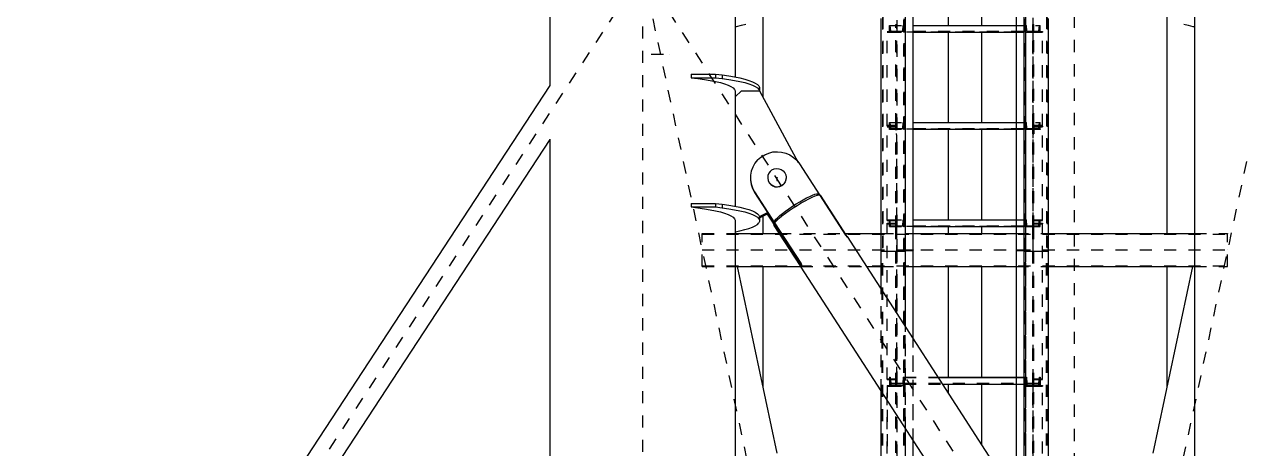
# Model space of a CAD drawing. Header units: millimetres. Extents: x 149919 to 150445, y 136651 to 136866.
# Drawn here: x 150365.73 to 150375.73, y 136820.25 to 136823.74 of the extents above; entities that cross this region are included whole.
import ezdxf

# ---------------------------------------------------------------- set-up
doc = ezdxf.new("R2010")
doc.units = ezdxf.units.MM
doc.header["$LTSCALE"] = 0.25
for name, pattern in [('CENTER', [50.8, 31.75, -6.35, 6.35, -6.35]), ('XKITLINE00', [0]), ('XKITLINE02', [4, 2, -2]), ('XKITLINE03', [6, 3, -1, 1, -1])]:
    doc.linetypes.add(name, pattern=pattern)

# ---------------------------------------------------------------- blocks, each defined once
blk = doc.blocks.new('çatıı')
at = {"color": 8, "linetype": 'CENTER'}
for p, q in [((23255, 18543.8), (23255, 16877.2)), ((22900, 17654.9), (22900, 16010.7)), ((22900, 17380.3), (21825, 15740.3)), ((22900, 17380.3), (23075, 16560.3)), ((22900, 17380.3), (23430, 16560.3)), ((23430, 17380.3), (23255, 16560.3)), ((22907.1, 17312.2), (22921.9, 17312.1)), ((23010.5, 17210.5), (23010.5, 17208.2))]:
    blk.add_line(p, q, dxfattribs=at)
at = {"color": 1, "linetype": 'XKITLINE03'}
for p, q in [((23115, 17151.1), (23115, 17630.2)), ((23215, 17630.2), (23215, 17151.1)), ((23109, 17360), (23109, 17146.2)), ((23221, 17362), (23221, 17146.2)), ((23227, 17330.3), (23103, 17330.3)), ((23109, 17253), (23109, 17330.1)), ((23221, 17330.1), (23221, 17253)), ((23227, 17250.3), (23103, 17250.3)), ((23109, 17175.9), (23109, 17253)), ((23221, 17253), (23221, 17175.9)), ((23227, 17170.3), (23103, 17170.3)), ((23109, 17044.9), (23109, 17173)), ((23221, 17173), (23221, 17044.9)), ((22948.9, 17151.1), (23381.1, 17151.1)), ((23109, 17151.1), (23109, 16086.7)), ((23115, 16090.9), (23115, 17151.1)), ((23215, 17151.1), (23215, 16090.9)), ((23221, 17151.1), (23221, 16086.7)), ((23109, 16943.5), (23109, 17039.1)), ((23115, 17040.9), (23115, 17038.9)), ((23115, 17040.7), (23215, 17040.7)), ((23215, 17038.9), (23215, 17040.9)), ((23221, 17039.1), (23221, 16943.5))]:
    blk.add_line(p, q, dxfattribs=at)
at = {"color": 116, "linetype": 'XKITLINE02', "true_color": 0x136734}
for p, q in [((23115.8, 17151.1), (23115.8, 17630.2)), ((23214.1, 17151.1), (23214.1, 17630.2)), ((23115, 17151.1), (23115, 17403.1)), ((23122.5, 17151.1), (23122.5, 17403.1)), ((23207.5, 17151.1), (23207.5, 17403.1)), ((23215, 17151.1), (23215, 17403.1)), ((23114.9, 17150.2), (23114.9, 17360.2)), ((23115.5, 17150.2), (23115.5, 17360.7)), ((23213.7, 17150.2), (23213.7, 17361.6)), ((23214.5, 17150.2), (23214.5, 17360.7)), ((23215.1, 17150.2), (23215.1, 17360.2)), ((23097.2, 17342.4), (23097.2, 17150.2)), ((23097.7, 17343), (23097.7, 17150.2)), ((23108.2, 17253.7), (23108.2, 17336.5)), ((23108.2, 17336.5), (23109, 17336.5)), ((23109, 17253), (23109, 17336.5)), ((23221, 17330.1), (23221, 17336.5)), ((23221, 17336.5), (23221.8, 17336.5)), ((23221.8, 17330.8), (23221.8, 17336.5)), ((23232.3, 17343), (23232.3, 17150.2)), ((23232.8, 17342.4), (23232.8, 17150.2)), ((23101, 17253), (23101, 17330.8)), ((23101, 17330.8), (23108.2, 17330.8)), ((23101, 17330.1), (23109, 17330.1)), ((23103, 17335.8), (23227, 17335.8)), ((23103, 17335.8), (23122.5, 17335.8)), ((23103, 17330.3), (23103, 17335.8)), ((23103, 17330.3), (23103, 17335.8)), ((23103, 17335.8), (23103.7, 17335.8)), ((23103, 17331), (23227, 17331)), ((23103, 17330.3), (23227, 17330.3)), ((23103, 17330.3), (23122.5, 17330.3)), ((23103, 17330.3), (23115, 17330.3)), ((23104.1, 17331), (23103.7, 17335.8)), ((23104.1, 17331), (23113.9, 17331)), ((23113.9, 17331), (23114.3, 17335.8)), ((23114.3, 17335.8), (23115, 17335.8)), ((23115, 17330.3), (23115, 17335.8)), ((23215, 17330.3), (23215, 17335.8)), ((23215, 17335.8), (23215.7, 17335.8)), ((23215, 17330.3), (23227, 17330.3)), ((23216.1, 17331), (23215.7, 17335.8)), ((23216.1, 17331), (23225.9, 17331)), ((23221, 17253), (23221, 17331)), ((23221, 17330.1), (23229, 17330.1)), ((23221.8, 17253.7), (23221.8, 17331)), ((23221.8, 17330.8), (23229, 17330.8)), ((23225.9, 17331), (23226.3, 17335.8)), ((23226.3, 17335.8), (23227, 17335.8)), ((23227, 17330.3), (23227, 17335.8)), ((23227, 17330.3), (23227, 17335.8)), ((23229, 17330.8), (23229, 17330.1)), ((23229, 17253), (23229, 17330.8)), ((23108.2, 17259.4), (23109, 17259.4)), ((23108.2, 17259.4), (23108.2, 17253.7)), ((23109, 17259.4), (23109, 17253)), ((23221, 17259.4), (23221.8, 17259.4)), ((23101, 17253.7), (23108.2, 17253.7)), ((23101, 17253.7), (23101, 17253)), ((23101, 17175.3), (23101, 17253)), ((23101, 17253), (23109, 17253)), ((23101, 17253), (23109, 17253)), ((23101, 17252.4), (23108.2, 17252.4)), ((23103, 17255.8), (23227, 17255.8)), ((23103, 17255.8), (23122.5, 17255.8)), ((23103, 17250.3), (23103, 17255.8)), ((23103, 17250.3), (23103, 17255.8)), ((23103, 17255.8), (23103.7, 17255.8)), ((23103, 17251), (23227, 17251)), ((23103, 17250.3), (23227, 17250.3)), ((23103, 17250.3), (23122.5, 17250.3)), ((23103, 17250.3), (23115, 17250.3)), ((23104.1, 17251), (23103.7, 17255.8)), ((23104.1, 17251), (23113.9, 17251)), ((23108.2, 17169.5), (23108.2, 17252.4)), ((23108.2, 17246.6), (23109, 17246.6)), ((23109, 17169.5), (23109, 17253)), ((23113.9, 17251), (23114.3, 17255.8)), ((23114.3, 17255.8), (23115, 17255.8)), ((23115, 17250.3), (23115, 17255.8)), ((23215, 17250.3), (23215, 17255.8)), ((23215, 17255.8), (23215.7, 17255.8)), ((23215, 17250.3), (23227, 17250.3)), ((23216.1, 17251), (23215.7, 17255.8)), ((23216.1, 17251), (23225.9, 17251)), ((23221, 17246.6), (23221, 17253)), ((23221, 17253), (23229, 17253)), ((23221, 17253), (23229, 17253)), ((23221, 17169.5), (23221, 17251)), ((23221, 17246.6), (23221.8, 17246.6)), ((23221.8, 17253.7), (23229, 17253.7)), ((23221.8, 17252.4), (23221.8, 17246.6)), ((23221.8, 17252.4), (23229, 17252.4)), ((23221.8, 17169.5), (23221.8, 17252.4)), ((23225.9, 17251), (23226.3, 17255.8)), ((23226.3, 17255.8), (23227, 17255.8)), ((23227, 17250.3), (23227, 17255.8)), ((23227, 17250.3), (23227, 17255.8)), ((23229, 17253), (23229, 17252.4)), ((23229, 17175.3), (23229, 17253)), ((23101, 17175.9), (23101, 17175.3)), ((23101, 17175.9), (23109, 17175.9)), ((23101, 17175.3), (23108.2, 17175.3)), ((23101, 17044.4), (23101, 17173)), ((23101, 17173), (23109, 17173)), ((23101, 17172.5), (23108.2, 17172.5)), ((23103, 17175.8), (23227, 17175.8)), ((23103, 17175.8), (23122.5, 17175.8)), ((23103, 17170.3), (23103, 17175.8)), ((23103, 17170.3), (23103, 17175.8)), ((23103, 17175.8), (23103.6, 17175.8)), ((23103, 17171), (23227, 17171)), ((23103, 17170.3), (23227, 17170.3)), ((23103, 17170.3), (23122.5, 17170.3)), ((23103, 17170.3), (23115, 17170.3)), ((23104, 17171), (23103.6, 17175.8)), ((23104, 17171), (23113.9, 17171)), ((23108.2, 17169.5), (23108.2, 17175.3)), ((23108.2, 17039.9), (23108.2, 17172.5)), ((23108.2, 17169.5), (23109, 17169.5)), ((23108.2, 17168.1), (23109, 17168.1)), ((23109, 17169.5), (23109, 17175.9)), ((23109, 17039.9), (23109, 17173)), ((23113.9, 17171), (23114.3, 17175.8)), ((23114.3, 17175.8), (23115, 17175.8)), ((23115, 17170.3), (23115, 17175.8)), ((23215, 17170.3), (23215, 17175.8)), ((23215, 17175.8), (23215.6, 17175.8)), ((23215, 17170.3), (23227, 17170.3)), ((23216, 17171), (23215.6, 17175.8)), ((23216, 17171), (23225.9, 17171)), ((23221, 17175.9), (23229, 17175.9)), ((23221, 17168.1), (23221, 17173)), ((23221, 17173), (23229, 17173)), ((23221, 17039.9), (23221, 17171)), ((23221, 17169.5), (23221.8, 17169.5)), ((23221, 17168.1), (23221.8, 17168.1)), ((23221.8, 17175.3), (23229, 17175.3)), ((23221.8, 17168.1), (23221.8, 17172.5)), ((23221.8, 17172.5), (23229, 17172.5)), ((23221.8, 17039.9), (23221.8, 17171.4)), ((23225.9, 17171), (23226.3, 17175.8)), ((23226.3, 17175.8), (23227, 17175.8)), ((23227, 17170.3), (23227, 17175.8)), ((23227, 17170.3), (23227, 17175.8)), ((23229, 17173), (23229, 17172.5)), ((23229, 17044.4), (23229, 17173)), ((22948.9, 17137.4), (22948.9, 17164.7)), ((22948.9, 17164.7), (22976.2, 17164.7)), ((22948.9, 17164.1), (23381.1, 17164.1)), ((23012.2, 17164.7), (23066.4, 17164.7)), ((23096.3, 17164.7), (23122.5, 17164.7)), ((23207.5, 17164.7), (23233.7, 17164.7)), ((23353.8, 17164.7), (23381.1, 17164.7)), ((23381.1, 17137.4), (23381.1, 17164.7)), ((23381.1, 17164.7), (23381.1, 17164.4)), ((23096.3, 17150.2), (23096.3, 17150.2)), ((23096.3, 17150.2), (23097.1, 17150.2)), ((23096.3, 17150.2), (23096.3, 17150.2)), ((23096.3, 17150.2), (23097.2, 17150.2)), ((23097.1, 17150.2), (23097.7, 17150.2)), ((23097.1, 16090.1), (23097.1, 17150.2)), ((23097.2, 17150.2), (23097.7, 17150.2)), ((23097.7, 17150.2), (23114.9, 17150.2)), ((23097.7, 16090.1), (23097.7, 17150.2)), ((23097.7, 17150.2), (23114.9, 17150.2)), ((23114.9, 17150.2), (23115.4, 17150.2)), ((23114.9, 16090.1), (23114.9, 17150.2)), ((23114.9, 17150.2), (23115.5, 17150.2)), ((23115, 16090.9), (23115, 17151.1)), ((23115, 17151.1), (23122.5, 17151.1)), ((23115, 17151.1), (23115, 17150.7)), ((23115, 17151.1), (23116.3, 17151.1)), ((23115, 16090.5), (23115, 17150.7)), ((23115, 17150.7), (23116.3, 17150.7)), ((23115.4, 17150.2), (23116.3, 17150.2)), ((23115.4, 16090.1), (23115.4, 17150.2)), ((23115.5, 17150.2), (23116.3, 17150.2)), ((23115.9, 16090.9), (23115.8, 17151)), ((23115.8, 17151), (23115.8, 17150.7)), ((23115.8, 17151), (23116.3, 17151)), ((23115.9, 16090.5), (23115.8, 17150.7)), ((23115.8, 17150.7), (23116.3, 17150.7)), ((23116.3, 17150.2), (23116.3, 17150.2)), ((23116.3, 17150.2), (23116.3, 17150.2)), ((23122.5, 17151), (23122.5, 17151.1)), ((23122.5, 17151.1), (23122.5, 17151)), ((23122.5, 17150.7), (23122.5, 17150.7)), ((23122.5, 17150.7), (23122.5, 17150.7)), ((23122.5, 16090.9), (23122.5, 17150.7)), ((23207.5, 17151.1), (23207.5, 17151)), ((23207.5, 17151.1), (23215, 17151.1)), ((23207.5, 16090.9), (23207.5, 17151.1)), ((23207.5, 17151.1), (23215, 17151.1)), ((23207.5, 17150.7), (23207.5, 17150.7)), ((23207.5, 16090.5), (23207.5, 17150.7)), ((23207.5, 16090.9), (23207.5, 17150.7)), ((23213.7, 17151), (23214.1, 17151)), ((23213.7, 17150.7), (23215, 17150.7)), ((23213.7, 17150.7), (23214.1, 17150.7)), ((23213.7, 17150.2), (23213.7, 17150.2)), ((23213.7, 17150.2), (23214.5, 17150.2)), ((23213.7, 17150.2), (23213.7, 17150.2)), ((23213.7, 17150.2), (23214.5, 17150.2)), ((23214.1, 17151), (23214.1, 17150.7)), ((23214.1, 16090.9), (23214.1, 17151)), ((23214.1, 16090.5), (23214.1, 17150.7)), ((23214.5, 17150.2), (23215.1, 17150.2)), ((23214.5, 16090.1), (23214.5, 17150.2)), ((23214.5, 17150.2), (23215.1, 17150.2)), ((23215, 17151.1), (23215, 17150.7)), ((23215, 16090.9), (23215, 17151.1)), ((23215, 16090.5), (23215, 17150.7)), ((23215.1, 17150.2), (23232.3, 17150.2)), ((23215.1, 16090.1), (23215.1, 17150.2)), ((23215.1, 17150.2), (23232.3, 17150.2)), ((23232.3, 17150.2), (23232.8, 17150.2)), ((23232.3, 16090.1), (23232.3, 17150.2)), ((23232.3, 17150.2), (23232.8, 17150.2)), ((23232.8, 17150.2), (23233.7, 17150.2)), ((23232.8, 16090.1), (23232.8, 17150.2)), ((23232.8, 17150.2), (23233.7, 17150.2)), ((23233.7, 17150.2), (23233.7, 17150.2)), ((23233.7, 17150.2), (23233.7, 17150.2)), ((22948.9, 17138), (23381.1, 17138)), ((22948.9, 17137.4), (22976.2, 17137.4)), ((23029.9, 17137.4), (23084.1, 17137.4)), ((23096.3, 17137.4), (23122.5, 17137.4)), ((23207.5, 17137.4), (23233.7, 17137.4)), ((23353.8, 17137.4), (23381.1, 17137.4)), ((23096.3, 17034.7), (23096.3, 17118.5)), ((23116.3, 17003.7), (23116.3, 17087.6)), ((23122.5, 16994.1), (23122.5, 17078)), ((23103, 17046.4), (23103.7, 17046.4)), ((23103, 17046.4), (23103, 17040.9)), ((23103, 17046.4), (23103, 17044.4)), ((23103.7, 17046.4), (23104.1, 17041.6)), ((23103.7, 17046.4), (23103.7, 17044.4)), ((23114.3, 17046.4), (23113.9, 17041.6)), ((23114.3, 17046.4), (23115, 17046.4)), ((23114.3, 17046.4), (23114.3, 17044.4)), ((23115, 17040.7), (23115, 17046.4)), ((23115, 17046.4), (23142.9, 17046.4)), ((23115, 17046.4), (23142.9, 17046.4)), ((23115, 17046.4), (23115, 17040.9)), ((23115, 17046.4), (23115, 17044.4)), ((23115, 17046.2), (23143, 17046.2)), ((23115, 17046.2), (23143, 17046.2)), ((23207.5, 17046.4), (23215, 17046.4)), ((23207.5, 17046.4), (23215, 17046.4)), ((23207.5, 17046.2), (23215, 17046.2)), ((23207.5, 17046.2), (23215, 17046.2)), ((23215, 17040.7), (23215, 17046.4)), ((23215, 17046.4), (23215, 17044.4)), ((23215, 17046.4), (23215, 17040.9)), ((23215, 17046.4), (23215.7, 17046.4)), ((23215.7, 17046.4), (23215.7, 17044.4)), ((23215.7, 17046.4), (23216, 17041.6)), ((23225.9, 17041.6), (23226.3, 17046.4)), ((23226.3, 17046.4), (23226.3, 17044.4)), ((23226.3, 17046.4), (23227, 17046.4)), ((23227, 17046.4), (23227, 17044.4)), ((23227, 17046.4), (23227, 17040.9)), ((23101, 17044.9), (23109, 17044.9)), ((23101, 17044.4), (23108.2, 17044.4)), ((23101, 16943.5), (23101, 17039.6)), ((23101, 17039.6), (23101, 16944.1)), ((23101, 17039.6), (23108.2, 17039.6)), ((23101, 17039.1), (23109, 17039.1)), ((23103, 17044.4), (23103.7, 17044.4)), ((23103, 17044.4), (23103, 17038.9)), ((23103, 17040.9), (23115, 17040.9)), ((23103, 17040.9), (23103, 17038.9)), ((23103, 17038.9), (23115, 17038.9)), ((23103.7, 17044.4), (23104.1, 17039.6)), ((23104.1, 17041.6), (23113.9, 17041.6)), ((23104.1, 17041.6), (23104.1, 17039.6)), ((23104.1, 17039.6), (23113.9, 17039.6)), ((23108.2, 16944.1), (23108.2, 17045)), ((23108.2, 17045), (23109, 17045)), ((23108.2, 17039.9), (23109, 17039.9)), ((23109, 16943.5), (23109, 17045)), ((23114.3, 17044.4), (23113.9, 17039.6)), ((23113.9, 17041.6), (23113.9, 17039.6)), ((23114.3, 17044.4), (23115, 17044.4)), ((23115, 17044.4), (23115, 17038.9)), ((23115, 17041.6), (23215, 17041.6)), ((23115, 17041.4), (23215, 17041.4)), ((23115, 17040.9), (23215, 17040.9)), ((23115, 17040.9), (23115, 17038.9)), ((23115, 17040.7), (23146.6, 17040.7)), ((23207.5, 17040.7), (23215, 17040.7)), ((23215, 17044.4), (23215, 17038.9)), ((23215, 17044.4), (23215.7, 17044.4)), ((23215, 17040.9), (23215, 17038.9)), ((23215, 17040.9), (23227, 17040.9)), ((23215, 17038.9), (23227, 17038.9)), ((23215.7, 17044.4), (23216, 17039.6)), ((23216, 17041.6), (23216, 17039.6)), ((23216, 17041.6), (23225.9, 17041.6)), ((23216, 17039.6), (23225.9, 17039.6)), ((23221, 17039.1), (23221, 17045)), ((23221, 17045), (23221.8, 17045)), ((23221, 16943.5), (23221, 17045)), ((23221, 17044.9), (23229, 17044.9)), ((23221, 17039.9), (23221.8, 17039.9)), ((23221, 17039.1), (23229, 17039.1)), ((23221.8, 17039.6), (23221.8, 17045)), ((23221.8, 16944.1), (23221.8, 17045)), ((23221.8, 17044.4), (23229, 17044.4)), ((23221.8, 17039.6), (23229, 17039.6)), ((23225.9, 17039.6), (23226.3, 17044.4)), ((23225.9, 17041.6), (23225.9, 17039.6)), ((23226.3, 17044.4), (23227, 17044.4)), ((23227, 17038.9), (23227, 17044.4)), ((23227, 17040.9), (23227, 17038.9)), ((23229, 17039.6), (23229, 17039.1)), ((23229, 16943.5), (23229, 17039.6))]:
    blk.add_line(p, q, dxfattribs=at)
at = {"color": 8, "linetype": 'XKITLINE00'}
for p, q in [((22823.8, 17378), (22823.8, 17286.2)), ((22998.8, 17346.3), (22998.8, 17277.1)), ((23151.2, 17353.8), (23151.2, 17335.8)), ((23178.8, 17353.8), (23178.8, 17335.8)), ((23331.2, 17346.3), (23331.2, 17164.7)), ((22976.2, 17344.5), (22976.2, 17293.4)), ((22981.4, 17335.9), (22985, 17336.8)), ((23345, 17336.8), (23348.6, 17335.9)), ((23353.8, 17344.5), (23353.8, 16774.5)), ((22976.2, 17334.8), (22977.3, 17335)), ((22977.3, 17335), (22981.4, 17335.9)), ((23151.2, 17330.3), (23151.2, 17255.8)), ((23178.8, 17330.3), (23178.8, 17255.8)), ((23348.6, 17335.9), (23352.6, 17335)), ((23352.6, 17335), (23353.8, 17334.8)), ((22823.8, 17286.3), (22384.9, 16616.6)), ((22939.9, 17295.7), (22939.9, 17292.8)), ((22939.9, 17295.7), (22959.9, 17295.7)), ((22939.9, 17292.8), (22945.5, 17292.1)), ((22939.9, 17292.8), (22959.9, 17292.8)), ((22945.5, 17292.1), (22950.8, 17291.4)), ((22950.8, 17291.4), (22955.6, 17290.5)), ((22955.6, 17290.5), (22960, 17289.6)), ((22959.9, 17295.7), (22959.9, 17292.8)), ((22959.9, 17295.7), (22965.5, 17295.1)), ((22959.9, 17292.8), (22965.5, 17292.1)), ((22960, 17289.6), (22964, 17288.7)), ((22964, 17288.7), (22967.4, 17287.6)), ((22965.5, 17295.1), (22965.5, 17292.1)), ((22965.5, 17295.1), (22970.8, 17294.3)), ((22965.5, 17292.1), (22970.8, 17291.4)), ((22967.4, 17287.6), (22970.3, 17286.6)), ((22970.3, 17286.6), (22972.6, 17285.5)), ((22970.8, 17294.3), (22975.6, 17293.5)), ((22970.8, 17291.4), (22975.6, 17290.5)), ((22975.6, 17293.5), (22980, 17292.6)), ((22975.6, 17290.5), (22980, 17289.6)), ((22980, 17292.6), (22984, 17291.6)), ((22980, 17289.6), (22984, 17288.7)), ((22984, 17291.6), (22987.4, 17290.6)), ((22984, 17288.7), (22987.4, 17287.6)), ((22987.4, 17290.6), (22990.3, 17289.5)), ((22987.4, 17287.6), (22990.3, 17286.6)), ((22990.3, 17289.5), (22992.6, 17288.4)), ((22990.3, 17286.6), (22992.6, 17285.5)), ((22992.6, 17288.4), (22994.4, 17287.3)), ((22994.4, 17287.3), (22995.6, 17286.1)), ((22972.6, 17285.5), (22974.4, 17284.3)), ((22974.4, 17284.3), (22975.6, 17283.2)), ((22975.6, 17283.2), (22976.2, 17282)), ((22976.2, 17282), (22976.2, 17277)), ((22976.2, 17282), (22976.2, 17280.8)), ((22976.2, 17277), (22981.2, 17281.9)), ((22976.2, 17280.8), (22976.2, 17280.7)), ((22976.2, 17277), (22976.2, 17187)), ((22981.2, 17281.9), (22996.2, 17281.9)), ((22992.6, 17285.5), (22994.4, 17284.3)), ((22994.4, 17284.3), (22995.6, 17283.2)), ((22995.6, 17286.1), (22996.2, 17284.9)), ((22995.6, 17283.2), (22996.2, 17282)), ((22996.2, 17284.9), (22996.2, 17282)), ((22996.2, 17282), (22996.2, 17281.9)), ((22996.2, 17281.9), (23028, 17223.1)), ((23151.2, 17250.3), (23151.2, 17175.8)), ((23178.8, 17250.3), (23178.8, 17175.8)), ((22823.8, 17241.8), (22398.8, 16593.5)), ((22823.8, 17242.2), (22823.8, 16010.7)), ((22994.6, 17225.2), (22997.3, 17227.5)), ((22997.3, 17227.5), (23000.4, 17229.4)), ((23000.4, 17229.4), (23003.7, 17230.8)), ((23003.7, 17230.8), (23007.2, 17231.7)), ((23007.2, 17231.7), (23010.8, 17231.9)), ((23010.8, 17231.9), (23014.3, 17231.6)), ((23014.3, 17231.6), (23017.8, 17230.7)), ((23017.8, 17230.7), (23021.1, 17229.2)), ((23021.1, 17229.2), (23024.1, 17227.2)), ((23024.1, 17227.2), (23026.7, 17224.8)), ((22990.6, 17219.3), (22989.4, 17216)), ((22992.4, 17222.4), (22990.6, 17219.3)), ((22994.6, 17225.2), (22992.4, 17222.4)), ((23004.9, 17215.7), (23006.4, 17216.9)), ((23006.4, 17216.9), (23008.2, 17217.7)), ((23008.2, 17217.7), (23010.2, 17218.1)), ((23010.2, 17218.1), (23012.1, 17217.9)), ((23012.1, 17217.9), (23014, 17217.2)), ((23014, 17217.2), (23015.6, 17216.1)), ((23015.6, 17216.1), (23016.9, 17214.6)), ((23026.7, 17224.8), (23028.9, 17222)), ((23028.9, 17222), (23045.4, 17196.4)), ((22988.8, 17212.5), (22988.7, 17208.9)), ((22988.7, 17208.9), (22988.7, 17208.4)), ((22988.7, 17208.9), (22989.3, 17205.4)), ((22988.7, 17208.4), (22989.3, 17204.9)), ((22989.4, 17216), (22988.8, 17212.5)), ((23003.1, 17212.2), (23002.9, 17210.3)), ((23002.9, 17210.3), (23002.9, 17210.1)), ((23002.9, 17210.3), (23003.2, 17208.3)), ((23002.9, 17210.1), (23003.2, 17208.2)), ((23003.8, 17214.1), (23003.1, 17212.2)), ((23003.2, 17208.3), (23004.1, 17206.6)), ((23003.2, 17208.2), (23004.1, 17206.4)), ((23004.9, 17215.7), (23003.8, 17214.1)), ((23004.1, 17206.6), (23004.1, 17206.4)), ((23004.1, 17206.6), (23005.4, 17205.1)), ((23004.1, 17206.4), (23005.4, 17204.9)), ((23017.2, 17207.1), (23016.1, 17205.5)), ((23017.2, 17207), (23016.1, 17205.4)), ((23016.9, 17214.6), (23017.7, 17212.8)), ((23017.9, 17209), (23017.2, 17207.1)), ((23017.9, 17208.8), (23017.2, 17207)), ((23017.7, 17212.8), (23018.1, 17210.9)), ((23018.1, 17210.9), (23017.9, 17209)), ((23018.1, 17210.8), (23017.9, 17208.8)), ((22989.3, 17205.4), (22990.4, 17202.1)), ((22989.3, 17204.9), (22990.4, 17201.5)), ((22990.4, 17202.1), (22990.4, 17201.5)), ((22990.4, 17202.1), (22992.1, 17198.9)), ((22990.4, 17201.5), (22992.1, 17198.4)), ((22992.1, 17198.9), (22992.1, 17198.4)), ((22992.1, 17198.9), (23008.6, 17173.3)), ((22992.1, 17198.4), (23030.1, 17139.6)), ((23005.4, 17205.1), (23007, 17204)), ((23005.4, 17204.9), (23007, 17203.8)), ((23007, 17204), (23008.8, 17203.3)), ((23007, 17203.8), (23008.8, 17203.1)), ((23008.8, 17203.3), (23010.8, 17203.1)), ((23008.8, 17203.1), (23010.8, 17203)), ((23010.8, 17203.1), (23012.8, 17203.5)), ((23010.8, 17203), (23012.8, 17203.3)), ((23012.8, 17203.5), (23014.6, 17204.3)), ((23012.8, 17203.3), (23014.6, 17204.1)), ((23014.6, 17204.3), (23016.1, 17205.5)), ((23014.6, 17204.1), (23016.1, 17205.4)), ((23014.6, 17204.3), (23014.6, 17204.1)), ((23037.4, 17195.1), (23039.7, 17196.2)), ((23039.7, 17196.2), (23041.6, 17196.9)), ((23041.6, 17196.9), (23043.1, 17197.3)), ((23041.8, 17195.6), (23043.7, 17196.2)), ((23043.1, 17197.3), (23044.2, 17197.4)), ((23043.1, 17197.3), (23043.8, 17196.2)), ((23043.7, 17196.2), (23045.1, 17196.4)), ((23044.2, 17197.4), (23044.9, 17196.4)), ((23044.9, 17197.2), (23045, 17197.1)), ((23045, 17197.1), (23045.7, 17196)), ((23045.1, 17196.4), (23045.4, 17196.4)), ((23045.4, 17196.4), (23066.9, 17163.2)), ((23045.7, 17196), (23046.1, 17196.2)), ((23046.1, 17196.2), (23067.5, 17163)), ((22939.9, 17189.4), (22939.9, 17186.5)), ((22939.9, 17189.4), (22959.9, 17189.4)), ((22939.9, 17186.5), (22945.5, 17185.8)), ((22939.9, 17186.5), (22959.9, 17186.5)), ((22959.9, 17189.4), (22959.9, 17186.5)), ((22959.9, 17189.4), (22965.5, 17188.7)), ((22959.9, 17186.5), (22965.5, 17185.8)), ((22965.5, 17188.7), (22965.5, 17185.8)), ((22965.5, 17188.7), (22970.8, 17188)), ((22970.8, 17188), (22975.6, 17187.2)), ((22975.6, 17187.2), (22980, 17186.3)), ((22980, 17186.3), (22984, 17185.3)), ((23020.3, 17185), (23023.2, 17187)), ((23023.2, 17187), (23026.2, 17188.9)), ((23023.7, 17185.6), (23027, 17187.7)), ((23026.2, 17188.9), (23029.2, 17190.7)), ((23027, 17187.7), (23030.4, 17189.8)), ((23029.2, 17190.7), (23032.1, 17192.4)), ((23030.4, 17189.8), (23033.6, 17191.6)), ((23032.1, 17192.4), (23034.9, 17193.9)), ((23033.6, 17191.6), (23036.7, 17193.2)), ((23034.9, 17193.9), (23037.4, 17195.1)), ((23036.7, 17193.2), (23039.4, 17194.6)), ((23039.4, 17194.6), (23041.8, 17195.6)), ((22945.5, 17185.8), (22950.8, 17185)), ((22950.8, 17185), (22955.6, 17184.2)), ((22955.6, 17184.2), (22960, 17183.3)), ((22960, 17183.3), (22964, 17182.3)), ((22964, 17182.3), (22967.4, 17181.3)), ((22965.5, 17185.8), (22970.8, 17185)), ((22967.4, 17181.3), (22970.3, 17180.3)), ((22970.3, 17180.3), (22972.6, 17179.1)), ((22970.8, 17185), (22975.6, 17184.2)), ((22972.6, 17179.1), (22974.4, 17178)), ((22974.4, 17178), (22975.6, 17176.8)), ((22975.6, 17184.2), (22980, 17183.3)), ((22975.6, 17176.8), (22976.2, 17175.6)), ((22980, 17183.3), (22984, 17182.3)), ((22984, 17185.3), (22987.4, 17184.3)), ((22984, 17182.3), (22987.4, 17181.3)), ((22987.4, 17184.3), (22990.3, 17183.2)), ((22987.4, 17181.3), (22990.3, 17180.3)), ((22990.3, 17183.2), (22992.6, 17182.1)), ((22990.3, 17180.3), (22992.6, 17179.1)), ((22992.6, 17182.1), (22994.4, 17180.9)), ((22992.6, 17179.1), (22994.4, 17178)), ((22994.4, 17180.9), (22995.6, 17179.8)), ((22994.4, 17178), (22995.6, 17176.8)), ((22995.6, 17179.8), (22996.2, 17178.6)), ((22995.6, 17176.8), (22996.2, 17175.6)), ((22996.2, 17178.5), (23002.8, 17181.9)), ((22996.2, 17177.5), (23003.3, 17181.1)), ((22996.2, 17178.6), (22996.2, 17175.6)), ((22998.8, 17178.8), (22998.8, 17164.7)), ((23002.5, 17180.6), (23007.4, 17173)), ((23002.7, 17180.8), (23007.4, 17173.5)), ((23009.3, 17176.1), (23008.2, 17174.8)), ((23009.3, 17176.1), (23010.9, 17177.6)), ((23009.3, 17176.1), (23010.1, 17175)), ((23010.3, 17175.3), (23012.3, 17177.1)), ((23010.9, 17177.6), (23012.8, 17179.3)), ((23012.3, 17177.1), (23014.6, 17179)), ((23012.8, 17179.3), (23015, 17181.1)), ((23014.6, 17179), (23017.4, 17181.2)), ((23015, 17181.1), (23017.6, 17183)), ((23017.4, 17181.2), (23020.4, 17183.4)), ((23017.6, 17183), (23020.3, 17185)), ((23020.4, 17183.4), (23023.7, 17185.6)), ((22976.2, 17175.7), (22976.2, 16605.7)), ((22976.2, 17175.6), (22976.2, 17174.5)), ((22976.2, 17174.5), (22976.2, 17174.4)), ((22976.2, 17166), (22980, 17166.8)), ((22980, 17166.8), (22984, 17167.8)), ((22984, 17167.8), (22987.4, 17168.8)), ((22987.4, 17168.8), (22990.3, 17169.9)), ((22990.3, 17169.9), (22992.6, 17171)), ((22992.6, 17171), (22994.4, 17172.1)), ((22994.4, 17172.1), (22995.6, 17173.3)), ((22996.2, 17174.5), (22995.6, 17173.3)), ((22996.2, 17175.6), (22996.2, 17174.5)), ((23007.6, 17173.9), (23007.4, 17173.5)), ((23007.4, 17173.5), (23007.4, 17173.2)), ((23007.4, 17173.5), (23008.1, 17172.5)), ((23007.4, 17173.2), (23007.4, 17172.9)), ((23007.4, 17172.9), (23007.9, 17172.1)), ((23007.6, 17173.9), (23007.8, 17174.1)), ((23007.6, 17173.9), (23008.4, 17172.7)), ((23008, 17172.4), (23007.8, 17171.7)), ((23007.8, 17171.7), (23008, 17171.2)), ((23008, 17172.4), (23008.6, 17172.8)), ((23008, 17172.4), (23029.5, 17139.2)), ((23008, 17171.2), (23029.5, 17138)), ((23008, 17171.2), (23008, 17171.2)), ((23008.2, 17174.8), (23008.9, 17173.8)), ((23008.4, 17172.7), (23008.6, 17172.8)), ((23008.9, 17173.8), (23008.6, 17173.4)), ((23008.6, 17173.4), (23030.1, 17140.1)), ((23008.6, 17173.3), (23008.6, 17173.1)), ((23008.6, 17173.1), (23008.7, 17173.2)), ((23008.6, 17173.1), (23030.1, 17139.9)), ((23010.3, 17175.3), (23008.9, 17173.8)), ((23151.2, 17170.3), (23151.2, 17164.7)), ((23178.8, 17170.3), (23178.8, 17164.7)), ((23066.9, 17163.2), (23067.1, 17162.9)), ((23067.1, 17162.9), (23067.3, 17162.6)), ((23067.2, 17162.8), (23067.5, 17163)), ((23067.3, 17162.6), (23067.6, 17162.3)), ((23067.4, 17162.5), (23067.7, 17162.7)), ((23067.5, 17163), (23067.7, 17162.7)), ((23067.6, 17162.3), (23067.8, 17162.1)), ((23067.7, 17162.7), (23067.9, 17162.4)), ((23067.8, 17162.1), (23067.9, 17161.9)), ((23067.9, 17162.4), (23068.1, 17162.2)), ((23067.9, 17161.9), (23068.1, 17161.8)), ((23068.1, 17162.2), (23068.1, 17162.1)), ((23068.1, 17162.1), (23299.8, 16803.6)), ((23068.1, 17162.1), (23068.2, 17162)), ((23068.1, 17161.8), (23068.2, 17161.8)), ((23068.2, 17162), (23068.2, 17161.9)), ((23068.2, 17161.9), (23068.2, 17161.8)), ((22977.7, 17137.4), (23010.5, 16983.9)), ((22998.8, 17137.4), (22998.8, 17038.7)), ((23029.5, 17139.2), (23030.3, 17139.7)), ((23029.5, 17139.2), (23029.7, 17138.9)), ((23029.5, 17138), (23029.7, 17137.7)), ((23029.5, 17138), (23029.5, 17138)), ((23029.7, 17138.9), (23030.5, 17139.4)), ((23029.7, 17138.9), (23029.9, 17138.6)), ((23029.7, 17137.7), (23029.7, 17137.7)), ((23029.7, 17137.7), (23029.9, 17137.3)), ((23029.9, 17138.6), (23030.1, 17138.4)), ((23029.9, 17137.3), (23030.1, 17137.1)), ((23030.1, 17140.1), (23030.3, 17139.8)), ((23030.1, 17139.9), (23030.2, 17140)), ((23030.1, 17139.9), (23030.1, 17139.6)), ((23030.1, 17139.6), (23030.3, 17139.7)), ((23030.1, 17138.4), (23030.2, 17138.3)), ((23030.1, 17137.1), (23030.2, 17136.9)), ((23030.2, 17138.3), (23030.3, 17138.3)), ((23030.2, 17136.9), (23261.9, 16778.5)), ((23030.2, 17136.9), (23030.3, 17136.8)), ((23030.3, 17139.8), (23030.5, 17139.5)), ((23030.3, 17139.7), (23030.3, 17139.7)), ((23030.3, 17139.7), (23030.4, 17139.5)), ((23030.3, 17138.3), (23030.4, 17138.2)), ((23030.4, 17138.2), (23030.6, 17138.3)), ((23030.5, 17139.5), (23030.6, 17139.1)), ((23030.6, 17139.1), (23030.7, 17138.8)), ((23030.7, 17138.6), (23030.6, 17138.4)), ((23030.6, 17138.4), (23030.6, 17138.3)), ((23030.7, 17138.8), (23030.7, 17138.6)), ((23151.2, 17137.4), (23151.2, 17046.4)), ((23178.8, 17137.4), (23178.8, 17046.4)), ((23352.3, 17137.4), (23319.5, 16983.9)), ((23331.2, 17137.4), (23331.2, 17038.7)), ((23151.2, 17040.7), (23151.2, 17033.6)), ((23178.8, 17040.7), (23178.8, 16990.9))]:
    blk.add_line(p, q, dxfattribs=at)
at = {"color": 7, "linetype": 'XKITLINE00'}
for p, q in [((23116.3, 17150.2), (23116.3, 17357.4)), ((23122.5, 17151.1), (23122.5, 17357.4)), ((23207.5, 17151.1), (23207.5, 17357.4)), ((23213.7, 17150.2), (23213.7, 17357.4)), ((23096.3, 17150.2), (23096.3, 17341.6)), ((23233.7, 17150.2), (23233.7, 17341.6)), ((23122.5, 17335.8), (23207.5, 17335.8)), ((23122.5, 17330.3), (23207.5, 17330.3)), ((23122.5, 17255.8), (23207.5, 17255.8)), ((23122.5, 17250.3), (23207.5, 17250.3)), ((23122.5, 17175.8), (23207.5, 17175.8)), ((23122.5, 17170.3), (23207.5, 17170.3)), ((22976.2, 17164.7), (23012.2, 17164.7)), ((23066.4, 17164.7), (23096.3, 17164.7)), ((23122.5, 17164.7), (23207.5, 17164.7)), ((23233.7, 17164.7), (23353.8, 17164.7)), ((23096.3, 17150.2), (23116.3, 17150.2)), ((23096.3, 17118.5), (23096.3, 17150.2)), ((23096.3, 17150.2), (23116.3, 17150.2)), ((23116.3, 17151.1), (23122.5, 17151.1)), ((23116.3, 17151), (23122.5, 17151)), ((23116.3, 17150.7), (23122.5, 17150.7)), ((23116.3, 17150.7), (23122.5, 17150.7)), ((23116.3, 17087.6), (23116.3, 17150.2)), ((23122.5, 17150.7), (23122.5, 17151)), ((23122.5, 17078), (23122.5, 17150.7)), ((23207.5, 17151.1), (23213.7, 17151.1)), ((23207.5, 17151), (23213.7, 17151)), ((23207.5, 17150.7), (23207.5, 17151)), ((23207.5, 17150.7), (23213.7, 17150.7)), ((23207.5, 17150.7), (23213.7, 17150.7)), ((23207.5, 16946.5), (23207.5, 17150.7)), ((23213.7, 17150.2), (23233.7, 17150.2)), ((23213.7, 16936.9), (23213.7, 17150.2)), ((23213.7, 17150.2), (23233.7, 17150.2)), ((23233.7, 16906), (23233.7, 17150.2)), ((22976.2, 17137.4), (23029.9, 17137.4)), ((23084.1, 17137.4), (23096.3, 17137.4)), ((23122.5, 17137.4), (23207.5, 17137.4)), ((23233.7, 17137.4), (23353.8, 17137.4)), ((23142.9, 17046.4), (23207.5, 17046.4)), ((23142.9, 17046.4), (23207.5, 17046.4)), ((23143, 17046.2), (23207.5, 17046.2)), ((23143, 17046.2), (23207.5, 17046.2)), ((23146.6, 17040.7), (23207.5, 17040.7)), ((23096.3, 16583.1), (23096.3, 17034.7)), ((23116.3, 16583.1), (23116.3, 17003.7)), ((23122.5, 16583.1), (23122.5, 16994.1))]:
    blk.add_line(p, q, dxfattribs=at)
at = {"color": 1, "linetype": 'XKITLINE00'}
for centre in [(23103, 17330.3), (23109, 17330.1), (23115, 17330.3), (23215, 17330.3), (23221, 17330.1), (23227, 17330.3), (23103, 17250.3), (23109, 17253), (23109, 17253), (23115, 17250.3), (23215, 17250.3), (23221, 17253), (23221, 17253), (23227, 17250.3), (23103, 17170.3), (23109, 17173), (23109, 17175.9), (23115, 17170.3), (23215, 17170.3), (23221, 17175.9), (23221, 17173), (23227, 17170.3), (22948.9, 17151.1), (23109, 17151.1), (23109, 17146.2), (23115, 17151.1), (23115, 17151.1), (23215, 17151.1), (23215, 17151.1), (23221, 17151.1), (23221, 17146.2), (23381.1, 17151.1), (23109, 17044.9), (23109, 17039.1), (23115, 17040.9), (23115, 17040.7), (23115, 17038.9), (23215, 17040.9), (23215, 17040.7), (23215, 17038.9), (23221, 17044.9), (23221, 17039.1)]:
    blk.add_circle(centre, 0.05, dxfattribs=at)
at = {"color": 8, "linetype": 'XKITLINE00'}
for centre in [(22907.1, 17312.2), (22921.9, 17312.1), (23010.5, 17210.5), (23010.5, 17208.2)]:
    blk.add_circle(centre, 0.05, dxfattribs=at)

msp = doc.modelspace()

# ---------------------------------------------------------------- block references
at = {"xscale": 0.009999943142843078, "yscale": 0.009999943142843078, "zscale": 0.009999943142843078}
msp.add_blockref('çatıı', (150141.814, 136650.373), dxfattribs=at)

doc.saveas('drawing.dxf')
